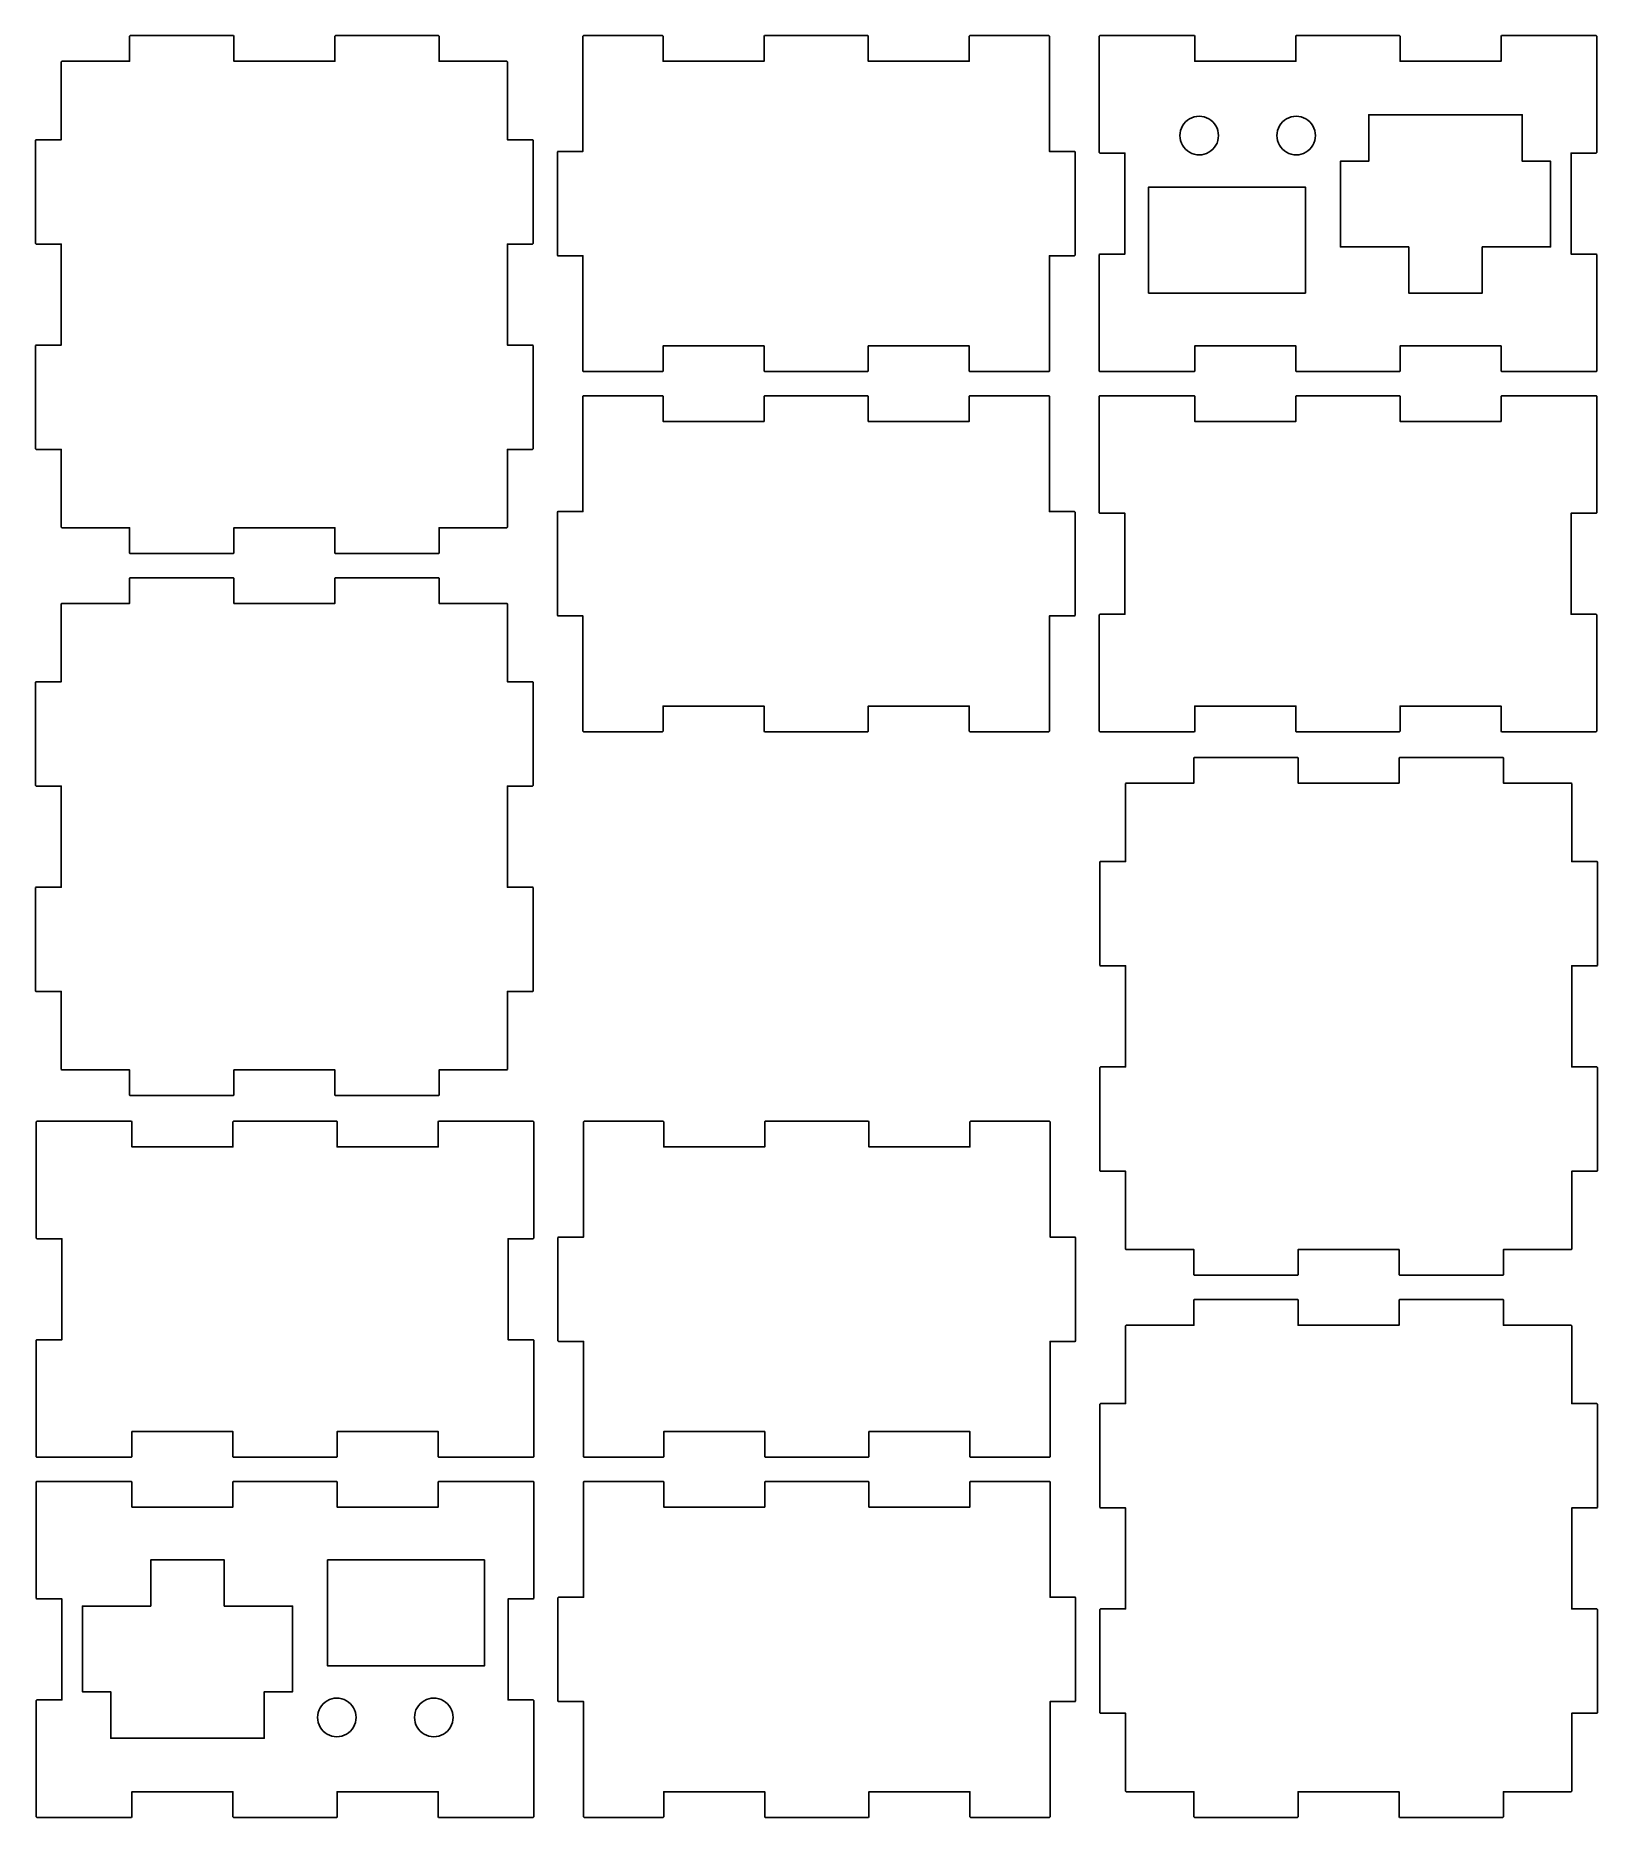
# Model space of a CAD drawing. Extents: x 13 to 207, y 32 to 253.
import ezdxf

# ---------------------------------------------------------------- set-up
doc = ezdxf.new("R2010")
doc.units = 0
doc.layers.add('Layer_1', color=7, linetype='CONTINUOUS')

msp = doc.modelspace()

# ---------------------------------------------------------------- linework, layer by layer
at = {"layer": 'Layer_1', "color": 7}
for points in [[(50.367999, 252.44101), (50.367999, 249.325002), (37.868, 249.325002), (37.868, 252.44101), (37.809001, 252.500012), (25.026998, 252.500012), (24.967999, 252.44101), (24.967999, 249.325002), (16.577, 249.325002), (16.517998, 249.266002), (16.517998, 239.625004), (13.402, 239.625004), (13.342998, 239.566002), (13.342998, 226.784002), (13.402, 226.725002), (16.517998, 226.725002), (16.517998, 214.225004), (13.402, 214.225004), (13.342998, 214.166002), (13.342998, 201.384002), (13.402, 201.325002), (16.517998, 201.325002), (16.517998, 191.684001), (16.577, 191.625002), (24.967999, 191.625002), (24.967999, 188.509001), (25.026998, 188.450002), (37.809001, 188.450002), (37.868, 188.509001), (37.868, 191.625002), (50.367999, 191.625002), (50.367999, 188.509001), (50.426998, 188.450002), (63.209001, 188.450002), (63.268, 188.509001), (63.268, 191.625002), (71.658999, 191.625002), (71.718001, 191.684001), (71.718001, 201.325002), (74.833999, 201.325002), (74.893001, 201.384002), (74.893001, 214.166002), (74.833999, 214.225004), (71.718001, 214.225004), (71.718001, 226.725002), (74.833999, 226.725002), (74.893001, 226.784002), (74.893001, 239.566002), (74.833999, 239.625004), (71.718001, 239.625004), (71.718001, 249.266002), (71.658999, 249.325002), (63.268, 249.325002), (63.268, 252.44101), (63.209001, 252.500012), (50.426998, 252.500012)], [(128.868001, 252.44101), (128.868001, 249.325002), (116.367999, 249.325002), (116.367999, 252.44101), (116.309, 252.500012), (103.527, 252.500012), (103.468001, 252.44101), (103.468001, 249.325002), (90.967999, 249.325002), (90.967999, 252.44101), (90.909, 252.500012), (81.126999, 252.500012), (81.068, 252.44101), (81.068, 238.175002), (77.951999, 238.175002), (77.893, 238.116003), (77.893, 225.334003), (77.951999, 225.275001), (81.068, 225.275001), (81.068, 211.009001), (81.126999, 210.950002), (90.909, 210.950002), (90.967999, 211.009001), (90.967999, 214.125002), (103.468001, 214.125002), (103.468001, 211.009001), (103.527, 210.950002), (116.309, 210.950002), (116.367999, 211.009001), (116.367999, 214.125002), (128.868001, 214.125002), (128.868001, 211.009001), (128.927, 210.950002), (138.709, 210.950002), (138.768, 211.009001), (138.768, 225.275001), (141.884, 225.275001), (141.943, 225.334003), (141.943, 238.116003), (141.884, 238.175002), (138.768, 238.175002), (138.768, 252.44101), (138.709, 252.500012), (128.927, 252.500012)], [(194.667998, 252.44101), (194.667998, 249.325002), (182.167998, 249.325002), (182.167998, 252.44101), (182.108996, 252.500012), (169.326999, 252.500012), (169.268, 252.44101), (169.268, 249.325002), (156.768001, 249.325002), (156.768001, 252.44101), (156.708999, 252.500012), (145.001999, 252.500012), (144.942999, 252.44101), (144.942999, 238.034003), (145.001999, 237.975001), (148.117999, 237.975001), (148.117999, 225.475002), (145.001999, 225.475002), (144.942999, 225.416003), (144.942999, 211.009001), (145.001999, 210.950002), (156.708999, 210.950002), (156.768001, 211.009001), (156.768001, 214.125002), (169.268, 214.125002), (169.268, 211.009001), (169.326999, 210.950002), (182.108996, 210.950002), (182.167998, 211.009001), (182.167998, 214.125002), (194.667998, 214.125002), (194.667998, 211.009001), (194.726998, 210.950002), (206.433998, 210.950002), (206.492998, 211.009001), (206.492998, 225.416003), (206.433998, 225.475002), (203.317998, 225.475002), (203.317998, 237.975001), (206.433998, 237.975001), (206.492998, 238.034003), (206.492998, 252.44101), (206.433998, 252.500012), (194.726998, 252.500012)], [(197.287335, 242.717713), (178.284756, 242.717713), (178.284756, 236.970333), (174.783163, 236.970333), (174.783163, 226.367913), (183.229377, 226.367913), (183.229377, 220.667452), (192.335331, 220.667452), (192.335331, 226.364992), (200.785706, 226.364992), (200.785706, 236.964131), (197.288245, 236.964131), (197.287345, 242.717713), (197.287345, 242.717713)], [(170.451092, 220.665155), (151.051091, 220.665155), (151.051091, 233.765155), (170.451092, 233.765155)], [(128.868001, 207.891003), (128.868001, 204.775002), (116.367999, 204.775002), (116.367999, 207.891003), (116.309, 207.950002), (103.527, 207.950002), (103.468001, 207.891003), (103.468001, 204.775002), (90.967999, 204.775002), (90.967999, 207.891003), (90.909, 207.950002), (81.126999, 207.950002), (81.068, 207.891003), (81.068, 193.625003), (77.951999, 193.625003), (77.893, 193.566004), (77.893, 180.784001), (77.951999, 180.725002), (81.068, 180.725002), (81.068, 166.459002), (81.126999, 166.400002), (90.909, 166.400002), (90.967999, 166.459002), (90.967999, 169.575002), (103.468001, 169.575002), (103.468001, 166.459002), (103.527, 166.400002), (116.309, 166.400002), (116.367999, 166.459002), (116.367999, 169.575002), (128.868001, 169.575002), (128.868001, 166.459002), (128.927, 166.400002), (138.709, 166.400002), (138.768, 166.459002), (138.768, 180.725002), (141.884, 180.725002), (141.943, 180.784001), (141.943, 193.566004), (141.884, 193.625003), (138.768, 193.625003), (138.768, 207.891003), (138.709, 207.950002), (128.927, 207.950002)], [(194.667998, 207.891003), (194.667998, 204.775002), (182.167998, 204.775002), (182.167998, 207.891003), (182.108996, 207.950002), (169.326999, 207.950002), (169.268, 207.891003), (169.268, 204.775002), (156.768001, 204.775002), (156.768001, 207.891003), (156.708999, 207.950002), (145.001999, 207.950002), (144.942999, 207.891003), (144.942999, 193.484001), (145.001999, 193.425002), (148.117999, 193.425002), (148.117999, 180.925003), (145.001999, 180.925003), (144.942999, 180.866004), (144.942999, 166.459002), (145.001999, 166.400002), (156.708999, 166.400002), (156.768001, 166.459002), (156.768001, 169.575002), (169.268, 169.575002), (169.268, 166.459002), (169.326999, 166.400002), (182.108996, 166.400002), (182.167998, 166.459002), (182.167998, 169.575002), (194.667998, 169.575002), (194.667998, 166.459002), (194.726998, 166.400002), (206.433998, 166.400002), (206.492998, 166.459002), (206.492998, 180.866004), (206.433998, 180.925003), (203.317998, 180.925003), (203.317998, 193.425002), (206.433998, 193.425002), (206.492998, 193.484001), (206.492998, 207.891003), (206.433998, 207.950002), (194.726998, 207.950002)], [(50.367999, 185.391003), (50.367999, 182.275002), (37.868, 182.275002), (37.868, 185.391003), (37.809001, 185.450002), (25.026998, 185.450002), (24.967999, 185.391003), (24.967999, 182.275002), (16.577, 182.275002), (16.517998, 182.216003), (16.517998, 172.575002), (13.402, 172.575002), (13.342998, 172.516002), (13.342998, 159.734003), (13.402, 159.675003), (16.517998, 159.675003), (16.517998, 147.175002), (13.402, 147.175002), (13.342998, 147.116002), (13.342998, 134.334003), (13.402, 134.275003), (16.517998, 134.275003), (16.517998, 124.634001), (16.577, 124.575002), (24.967999, 124.575002), (24.967999, 121.459001), (25.026998, 121.400002), (37.809001, 121.400002), (37.868, 121.459001), (37.868, 124.575002), (50.367999, 124.575002), (50.367999, 121.459001), (50.426998, 121.400002), (63.209001, 121.400002), (63.268, 121.459001), (63.268, 124.575002), (71.658999, 124.575002), (71.718001, 124.634001), (71.718001, 134.275003), (74.833999, 134.275003), (74.893001, 134.334003), (74.893001, 147.116002), (74.833999, 147.175002), (71.718001, 147.175002), (71.718001, 159.675003), (74.833999, 159.675003), (74.893001, 159.734003), (74.893001, 172.516002), (74.833999, 172.575002), (71.718001, 172.575002), (71.718001, 182.216003), (71.658999, 182.275002), (63.268, 182.275002), (63.268, 185.391003), (63.209001, 185.450002), (50.426998, 185.450002)], [(169.55, 99.234), (169.55, 102.35), (182.05, 102.35), (182.05, 99.234), (182.109, 99.175), (194.891, 99.175), (194.95, 99.234), (194.95, 102.35), (203.341, 102.35), (203.4, 102.409), (203.4, 112.05), (206.516, 112.05), (206.575, 112.109), (206.575, 124.891), (206.516, 124.95), (203.4, 124.95), (203.4, 137.45), (206.516, 137.45), (206.575, 137.509), (206.575, 150.291), (206.516, 150.35), (203.4, 150.35), (203.4, 159.991), (203.341, 160.05), (194.95, 160.05), (194.95, 163.166), (194.891, 163.225), (182.109, 163.225), (182.05, 163.166), (182.05, 160.05), (169.55, 160.05), (169.55, 163.166), (169.491, 163.225), (156.709, 163.225), (156.65, 163.166), (156.65, 160.05), (148.259, 160.05), (148.2, 159.991), (148.2, 150.35), (145.084, 150.35), (145.025, 150.291), (145.025, 137.509), (145.084, 137.45), (148.2, 137.45), (148.2, 124.95), (145.084, 124.95), (145.025, 124.891), (145.025, 112.109), (145.084, 112.05), (148.2, 112.05), (148.2, 102.409), (148.259, 102.35), (156.65, 102.35), (156.65, 99.234), (156.709, 99.175), (169.491, 99.175), (169.55, 99.234), (169.55, 99.234), (169.55, 99.234)], [(25.25, 76.734), (25.25, 79.85), (37.75, 79.85), (37.75, 76.734), (37.809, 76.675), (50.591, 76.675), (50.65, 76.734), (50.65, 79.85), (63.15, 79.85), (63.15, 76.734), (63.209, 76.675), (74.916, 76.675), (74.975, 76.734), (74.975, 91.141), (74.916, 91.2), (71.8, 91.2), (71.8, 103.7), (74.916, 103.7), (74.975, 103.759), (74.975, 118.166), (74.916, 118.225), (63.209, 118.225), (63.15, 118.166), (63.15, 115.05), (50.65, 115.05), (50.65, 118.166), (50.591, 118.225), (37.809, 118.225), (37.75, 118.166), (37.75, 115.05), (25.25, 115.05), (25.25, 118.166), (25.191, 118.225), (13.484, 118.225), (13.425, 118.166), (13.425, 103.759), (13.484, 103.7), (16.6, 103.7), (16.6, 91.2), (13.484, 91.2), (13.425, 91.141), (13.425, 76.734), (13.484, 76.675), (25.191, 76.675), (25.25, 76.734), (25.25, 76.734), (25.25, 76.734)], [(91.05, 76.734), (91.05, 79.85), (103.55, 79.85), (103.55, 76.734), (103.609, 76.675), (116.391, 76.675), (116.45, 76.734), (116.45, 79.85), (128.95, 79.85), (128.95, 76.734), (129.009, 76.675), (138.791, 76.675), (138.85, 76.734), (138.85, 91), (141.966, 91), (142.025, 91.059), (142.025, 103.841), (141.966, 103.9), (138.85, 103.9), (138.85, 118.166), (138.791, 118.225), (129.009, 118.225), (128.95, 118.166), (128.95, 115.05), (116.45, 115.05), (116.45, 118.166), (116.391, 118.225), (103.609, 118.225), (103.55, 118.166), (103.55, 115.05), (91.05, 115.05), (91.05, 118.166), (90.991, 118.225), (81.209, 118.225), (81.15, 118.166), (81.15, 103.9), (78.034, 103.9), (77.975, 103.841), (77.975, 91.059), (78.034, 91), (81.15, 91), (81.15, 76.734), (81.209, 76.675), (90.991, 76.675), (91.05, 76.734), (91.05, 76.734), (91.05, 76.734)], [(169.55, 32.184), (169.55, 35.3), (182.05, 35.3), (182.05, 32.184), (182.109, 32.125), (194.891, 32.125), (194.95, 32.184), (194.95, 35.3), (203.341, 35.3), (203.4, 35.359), (203.4, 45), (206.516, 45), (206.575, 45.059), (206.575, 57.841), (206.516, 57.9), (203.4, 57.9), (203.4, 70.4), (206.516, 70.4), (206.575, 70.459), (206.575, 83.241), (206.516, 83.3), (203.4, 83.3), (203.4, 92.941), (203.341, 93), (194.95, 93), (194.95, 96.116), (194.891, 96.175), (182.109, 96.175), (182.05, 96.116), (182.05, 93), (169.55, 93), (169.55, 96.116), (169.491, 96.175), (156.709, 96.175), (156.65, 96.116), (156.65, 93), (148.259, 93), (148.2, 92.941), (148.2, 83.3), (145.084, 83.3), (145.025, 83.241), (145.025, 70.459), (145.084, 70.4), (148.2, 70.4), (148.2, 57.9), (145.084, 57.9), (145.025, 57.841), (145.025, 45.059), (145.084, 45), (148.2, 45), (148.2, 35.359), (148.259, 35.3), (156.65, 35.3), (156.65, 32.184), (156.709, 32.125), (169.491, 32.125), (169.55, 32.184), (169.55, 32.184), (169.55, 32.184)], [(25.25, 32.184), (25.25, 35.3), (37.75, 35.3), (37.75, 32.184), (37.809, 32.125), (50.591, 32.125), (50.65, 32.184), (50.65, 35.3), (63.15, 35.3), (63.15, 32.184), (63.209, 32.125), (74.916, 32.125), (74.975, 32.184), (74.975, 46.591), (74.916, 46.65), (71.8, 46.65), (71.8, 59.15), (74.916, 59.15), (74.975, 59.209), (74.975, 73.616), (74.916, 73.675), (63.209, 73.675), (63.15, 73.616), (63.15, 70.5), (50.65, 70.5), (50.65, 73.616), (50.591, 73.675), (37.809, 73.675), (37.75, 73.616), (37.75, 70.5), (25.25, 70.5), (25.25, 73.616), (25.191, 73.675), (13.484, 73.675), (13.425, 73.616), (13.425, 59.209), (13.484, 59.15), (16.6, 59.15), (16.6, 46.65), (13.484, 46.65), (13.425, 46.591), (13.425, 32.184), (13.484, 32.125), (25.191, 32.125), (25.25, 32.184), (25.25, 32.184), (25.25, 32.184)], [(91.05, 32.184), (91.05, 35.3), (103.55, 35.3), (103.55, 32.184), (103.609, 32.125), (116.391, 32.125), (116.45, 32.184), (116.45, 35.3), (128.95, 35.3), (128.95, 32.184), (129.009, 32.125), (138.791, 32.125), (138.85, 32.184), (138.85, 46.45), (141.966, 46.45), (142.025, 46.509), (142.025, 59.291), (141.966, 59.35), (138.85, 59.35), (138.85, 73.616), (138.791, 73.675), (129.009, 73.675), (128.95, 73.616), (128.95, 70.5), (116.45, 70.5), (116.45, 73.616), (116.391, 73.675), (103.609, 73.675), (103.55, 73.616), (103.55, 70.5), (91.05, 70.5), (91.05, 73.616), (90.991, 73.675), (81.209, 73.675), (81.15, 73.616), (81.15, 59.35), (78.034, 59.35), (77.975, 59.291), (77.975, 46.509), (78.034, 46.45), (81.15, 46.45), (81.15, 32.184), (81.209, 32.125), (90.991, 32.125), (91.05, 32.184), (91.05, 32.184), (91.05, 32.184)], [(22.630663, 41.90729), (41.633244, 41.90729), (41.633244, 47.65467), (45.134838, 47.65467), (45.134838, 58.25709), (36.688621, 58.25709), (36.688621, 63.95755), (27.582666, 63.95755), (27.582666, 58.26001), (19.132292, 58.26001), (19.132292, 47.66087), (22.629753, 47.66087), (22.630663, 41.90729), (22.630663, 41.90729), (22.630663, 41.90729)], [(49.466905, 63.959847), (68.866906, 63.959847), (68.866906, 50.859847), (49.466905, 50.859847)]]:
    msp.add_lwpolyline(points, close=True, dxfattribs=at)
for points in [[(156.117383, 242.200669), (156.855377, 242.626749), (157.764623, 242.626749), (158.50262, 242.200669)], [(168.117377, 242.200669), (168.855374, 242.626749), (169.76462, 242.626749), (170.502614, 242.200669)], [(154.924763, 240.134993), (154.924763, 240.987155), (155.379386, 241.774587), (156.117383, 242.200669)], [(158.50262, 242.200669), (159.240612, 241.774587), (159.695237, 240.987155), (159.695237, 240.134993)], [(166.92476, 240.134993), (166.92476, 240.987155), (167.379385, 241.774587), (168.117377, 242.200669)], [(170.502614, 242.200669), (171.240611, 241.774587), (171.695234, 240.987155), (171.695234, 240.134993)], [(156.117383, 238.069317), (155.379386, 238.495399), (154.924763, 239.282831), (154.924763, 240.134993)], [(158.50262, 238.069317), (157.764623, 237.643237), (156.855377, 237.643237), (156.117383, 238.069317)], [(159.695237, 240.134993), (159.695237, 239.282831), (159.240612, 238.495399), (158.50262, 238.069317)], [(168.117377, 238.069317), (167.379385, 238.495399), (166.92476, 239.282831), (166.92476, 240.134993)], [(170.502614, 238.069317), (169.76462, 237.643237), (168.855374, 237.643237), (168.117377, 238.069317)], [(171.695234, 240.134993), (171.695234, 239.282831), (171.240611, 238.495399), (170.502614, 238.069317)], [(48.222766, 44.490009), (48.222766, 45.342172), (48.677389, 46.129603), (49.415384, 46.555684)], [(49.415384, 46.555684), (50.153379, 46.981766), (51.062626, 46.981766), (51.800621, 46.555684)], [(51.800621, 46.555684), (52.538615, 46.129603), (52.993239, 45.342172), (52.993239, 44.490009)], [(60.222763, 44.490009), (60.222763, 45.342172), (60.677387, 46.129603), (61.415381, 46.555684)], [(61.415381, 46.555684), (62.153376, 46.981766), (63.062623, 46.981766), (63.800618, 46.555684)], [(63.800618, 46.555684), (64.538613, 46.129603), (64.993236, 45.342172), (64.993236, 44.490009)], [(49.415384, 42.424334), (48.677389, 42.850415), (48.222766, 43.637846), (48.222766, 44.490009)], [(52.993239, 44.490009), (52.993239, 43.637846), (52.538615, 42.850415), (51.800621, 42.424334)], [(61.415381, 42.424334), (60.677387, 42.850415), (60.222763, 43.637846), (60.222763, 44.490009)], [(64.993236, 44.490009), (64.993236, 43.637846), (64.538613, 42.850415), (63.800618, 42.424334)], [(51.800621, 42.424334), (51.062626, 41.998252), (50.153379, 41.998252), (49.415384, 42.424334)], [(63.800618, 42.424334), (63.062623, 41.998252), (62.153376, 41.998252), (61.415381, 42.424334)]]:
    msp.add_open_spline(points, degree=3, dxfattribs=at)

doc.saveas('drawing.dxf')
